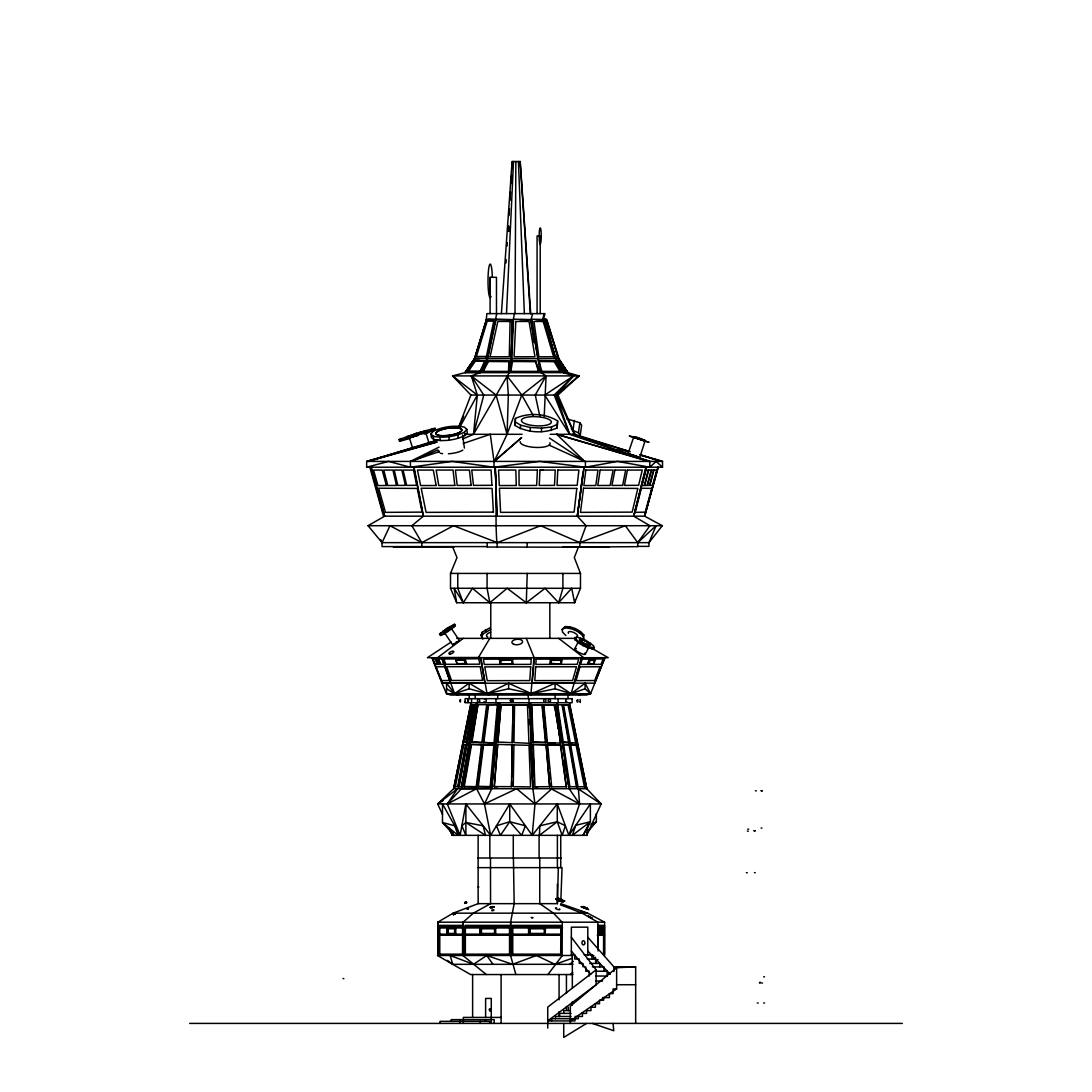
<?xml version="1.0" encoding="UTF-8"?>
<svg xmlns="http://www.w3.org/2000/svg" width="1092" height="1092" viewBox="0 0 1092 1092"><rect width="100%" height="100%" fill="white"/><g stroke="black" fill="none" stroke-linecap="round" stroke-linejoin="round"><path stroke-width="1.5" d="M515.001 313.622L515.861 161.52M513.923 744.73L513.226 786.663L530.548 786.909L529.019 745.276L514.018 744.935M514.578 704.736L513.95 742.587L528.951 743.297L527.45 704.749L514.578 704.736L527.45 704.749M511.588 781.79L511.493 786.827L512.216 744.703L511.684 776.753M512.981 704.736L512.339 742.697L497.884 742.028L500.955 704.722L512.981 704.736L512.776 719.683M512.339 742.697L512.68 724.624M544.212 416.311L546.068 375.907L541.059 372.645L538.875 366.421M437.796 955.486L437.796 922.194L453.098 913.171L478.132 903.657L557.384 903.657L558.34 867.635M509.541 230.753L509.677 227.054M560.919 898.757L562.052 867.635L478.132 867.635M506.497 313.622L513.499 161.52M530.876 695.044L533.988 657.684M557.602 420.898L557.138 427.9C544.157 433.893 527.149 432.978 514.974 425.43L515.438 418.413C528.419 412.421 545.427 413.349 557.602 420.898L557.398 424.46M520.406 428.733L520.611 425.17L515.178 421.853M530.07 431.026L530.275 427.463L520.611 425.17M541.373 431.695L541.577 428.132L551.487 426.986L557.343 424.338L557.138 427.9M551.283 430.548L551.487 426.986M505.978 262.926L506.197 259.541M507.057 246.028L507.275 242.642M508.026 230.808L508.353 225.744M508.995 215.602L509.432 208.845M509.978 200.396L510.51 191.946M511.056 183.497L511.588 175.048M512.025 168.291L512.448 161.52M510.742 358.626L513.226 319.669L514.455 313.622M578.419 547.119L574.31 557.562L580.48 573.423L580.48 588.288L574.597 602.743L456.702 602.743L454.135 588.288L463.281 602.743L472.413 588.288L489.858 602.743L507.152 588.288L526.289 602.743L527.231 573.423M501.405 313.622L512.08 161.52L520.215 161.52L530.726 313.622M514.974 425.43L515.438 418.413M498.225 702.743L491.728 788.711L484.466 803.944L490.677 835.339L509.732 803.944L532.241 835.339L557.275 803.944L568.918 835.339L590.362 803.944L590.362 821.73L583.087 835.339L590.362 821.73L575.73 825.361L572.345 835.339L590.362 821.73M497.42 786.786L494.212 786.609L497.693 744.375L512.298 744.867M494.294 786.772L497.693 744.375M500.955 704.722L497.884 742.028M499.03 702.538L491.769 788.479L461.452 788.711L447.297 803.944L460.101 835.339L465.888 803.944L490.677 835.339M464.933 372.645L567.881 372.645L579.006 375.907L557.944 395.058L470.884 395.058L452.607 375.907L464.933 372.645L474.447 358.626L486.322 319.669L486.841 313.622L544.976 313.622L543.284 319.669L548.826 335.258M490.212 786.486L493.857 744.867L482.869 744.621L477.573 786.54L490.909 786.677L477.573 786.54M491.496 780.029L492.082 773.368M492.656 766.707L493.243 760.046L493.024 763.322M493.68 755.05L494.403 746.723M494.867 741.427L495.454 734.752M495.891 729.756L496.614 721.416M497.051 716.42L497.775 708.08M534.411 657.739L532.159 683.196L594.799 683.155L604.818 657.643M532.241 835.339L534.984 803.944L532.882 788.711L530.139 743.202M467.908 700.3C468.468 696.901 468.714 704.163 467.936 701.433M508.517 372.29L508.845 360.769L487.755 360.592L482.227 371.362L482.841 372.263L488.383 361.493L487.755 360.592M508.927 367.731L508.845 360.769M494.116 751.583L494.43 748.225M495.263 739.407L495.727 734.479M496.341 727.9L496.956 721.334M497.42 716.407L498.198 708.189M491.618 788.711L499.822 702.743M510.237 363.308L509.241 372.645L473.505 434.302L462.653 439.052M587.851 825.361L586.677 835.339L452.184 835.339L448.73 827.859M483.142 742.464L487.919 704.613L497.379 704.558L494.021 742.901L483.142 742.464L494.717 743.092M478.269 786.731L483.565 744.812L482.869 744.621M483.838 742.656L488.615 704.804L487.919 704.613M496.71 313.622L487.387 358.626L480.166 372.645L471.321 375.907L477.327 395.058L473.505 434.302L483.77 395.058L471.321 375.907L496.068 395.058L507.07 434.302L494.198 461.411L521.676 437.551L494.007 461.411L494.007 467.212L539.721 461.411L585.435 467.212L617.622 461.411L649.795 467.212L656.155 461.411L662.516 467.212L662.516 461.411L639.939 454.641M476.235 786.54L481.627 744.58L470.993 744.348L463.609 786.595L476.822 786.704L463.609 786.595M481.9 742.41L486.745 704.627L477.927 704.681L471.403 742L482.487 742.587L471.403 742M477.259 783.36L477.682 780.002M478.337 774.965L478.76 771.607M479.415 766.57L479.838 763.212M480.494 758.176L480.917 754.818M481.558 749.794L481.627 744.58M482.705 740.936L483.128 737.646M483.756 732.718L484.384 727.791M484.807 724.501L485.449 719.573M485.858 716.284L486.5 711.356M550.709 663.527L551.16 660.018L561.233 659.964L561.07 663.977L550.709 663.527L561.07 663.977M551.132 663.868L551.16 660.018M583.005 472.276L577.313 516.175L586.09 525.716L579.838 542.642L579.838 547.215L487.223 547.024L487.223 542.642M515.861 974.542L510.578 955.486L510.619 922.194L514.168 903.657L513.417 857.998M561.329 664.346L562.066 658.995M574.378 420.406L572.972 430.466L578.446 432.842L580.234 435.271L581.64 425.197L579.852 422.768L566.68 418.741M578.446 432.842L579.852 422.768M512.639 360.592L510.715 372.263L510.974 371.362L539.011 371.389L535.735 360.769L512.639 360.592L512.394 361.493L535.49 361.67L538.765 372.29M575.075 599.631L574.597 602.743L571.703 588.288L558.654 602.743L545.072 588.288L526.289 602.743M560.838 662.407L561.233 659.964M464.196 786.759L471.58 744.512L482.214 744.758M471.99 742.164L477.927 704.681M549.631 664.386L550.559 659.063M477.313 702.702L461.452 788.711L476.549 702.743M461.452 788.711L476.876 702.743M476.139 704.749L469.219 743.106L463.54 742.028L471.116 704.722L477.136 704.941L473.696 704.736L466.489 742.587M466.284 765.26L467.485 758.599M472.631 729.961L474.133 721.621M474.733 718.29L476.235 709.95M458.108 786.663L466.079 744.73L468.864 745.072L461.37 786.704L458.108 786.663L459.118 786.854L467.089 744.935L466.079 744.73M474.692 704.927L467.485 742.778L466.175 742.519L473.396 704.736L474.242 704.9M458.913 785.203L464.769 754.545M467.035 742.697L472.358 714.755M644.389 440.991C646.901 441.032 636.39 437.605 633.674 436.636C636.267 436.527 646.218 440.758 644.635 440.226M486.704 318.878L474.788 358.326L465.11 372.345L480.343 372.345L487.196 358.326L495.004 319.355L488.37 318.973M464.059 741.441L464.728 738.096M467.39 724.76L471.389 704.749L472.304 704.941M470.925 702.743L453.617 788.711L437.674 803.944L442.519 814.414M454.504 786.609L463.063 744.375L465.765 744.703L457.766 786.649L454.504 786.609L455.35 786.772L463.923 744.539L463.063 744.375M471.266 702.743L453.617 788.711L586.773 788.711L601.16 803.944L586.677 835.339L588.438 829.633M490.922 907.507C493.243 904.217 494.075 909.513 490.868 907.193M493.461 906.92L490.963 907.356L493.461 906.742M645.863 467.212L633.715 516.175L649.931 525.716L637.742 542.642L637.742 546.655L562.694 547.215M566.789 701.501C565.943 704.149 564.728 699.017 566.489 699.535M534.002 342.397L531.012 319.669L532.637 313.622M487.223 546.601L382.063 546.601L382.063 542.642L368.059 525.716L384.657 516.175L644.649 516.175L657.903 467.212M637.141 546.382L648.962 546.382L648.962 542.642L662.298 525.716L644.649 516.175L658.107 467.212M644.608 516.175L658.217 467.212M535.49 361.67L535.735 360.769M581.422 657.698L571.116 693.707L568.154 695.044M558.654 602.743L562.912 588.288L562.912 573.423M542.478 319.669L544.28 313.622M555.937 899.262L558.271 898.143L564.66 900.982L562.325 902.101L555.937 899.262C565.083 896.477 562.517 905.309 558.271 898.143M558.067 900.914L556.128 898.607M562.325 902.101L564.66 900.982M581.818 657.684L574.119 683.142L484.93 683.251L441.905 683.169L431.886 657.657M475.552 356.756L480.999 339.121M481.449 337.646L486.431 321.471M486.281 321.294L474.706 358.626L465.779 372.645M588.192 663.54L589.298 660.032L594.266 659.977L595.085 660.319L593.871 663.991L588.192 663.54L593.871 663.991M589.011 663.881L590.117 660.373L595.085 660.319M593.215 664.373L594.935 659.008M633.333 437.291L645.031 441.086L639.748 457.466L628.05 453.671L633.619 437.319M644.485 441.837L644.976 440.308M465.533 701.473L465.028 702.17L464.523 701.473M587.455 664.4L589.243 659.077M568.918 835.339L579.552 803.944L578.378 788.711M500.354 660.414L511.793 660.018L511.943 664.032L500.737 663.922L500.354 660.414L511.793 660.018M500.737 663.922L511.943 664.032M458.913 426.453L470.884 395.058M595.904 679.047L600.75 666.789M451.051 683.114L441.905 683.169L446.546 693.707L450.737 695.044L586.513 695.044L590.581 693.707L604.982 657.698M481.053 635.039L482.173 632.254L489.926 627.777L490.54 629.606L482.787 634.07L481.668 636.868L482.978 639.038L481.053 635.039L481.668 636.868M456.702 602.743L450.505 588.288L450.505 573.423L457.002 557.562L452.702 547.119M459.159 426.754L463.69 416.188M562.121 629.497L565.137 626.603C572.14 626.399 579.224 629.538 583.77 634.861L583.647 639.038L583.142 636.295C578.583 630.971 571.498 627.832 564.496 628.023L562.121 629.497L562.639 632.241L565.888 635.517M564.496 628.023L565.137 626.603M569.123 628.241L569.751 626.808M574.747 630.057L575.388 628.637M579.879 633.005L580.521 631.586M583.142 636.295L583.77 634.861M466.707 371.048L480.125 371.075L484.985 360.456L474.024 360.278L466.707 371.048L467.977 371.949L479.716 371.976M382.063 542.642L389.967 525.716L421.826 542.642L453.521 525.716L497.365 542.642L540.636 525.716L579.838 542.642L625.334 525.716L637.742 542.642L656.115 525.716L648.962 542.642L382.063 542.642L380.644 539.557M580.098 699.344L580.343 702.402L579.988 701.624M451.201 628.269L459.377 640.472L452.689 644.908L453.603 643.966M466.147 902.156L464.769 902.647L465.943 902.074M574.378 638.533L576.863 636.964L585.858 640.335L593.72 645.822L593.83 648.784L588.001 648.061L578.269 642.942L574.378 638.533L576.235 638.151M575.115 640.281L575.006 637.332M574.679 648.771L578.105 642.26M579.429 639.748L580.412 639.202C591.1 641.236 593.488 649.863 581.831 642.246C575.279 637.141 587.059 640.963 588.697 643.434M578.269 642.942L578.897 641.741L575.743 639.079M580.207 639.257L580.835 638.056M579.988 640.772L579.552 639.502M581.19 643.447L581.954 642L580.125 640.526M582.978 645.782L583.619 644.58L588.629 646.86L594.457 647.583M583.81 644.976L584.575 643.529L590.171 644.908M586.5 646.15L587.264 644.703M589.612 643.884L590.049 645.167M588.001 648.061L588.629 646.86M589.939 644.376L590.567 643.174M585.298 654.19L588.725 647.665M591.973 649.153L592.601 647.952M480.166 372.645L487.687 358.626L496.109 319.192L511.82 319.669L511.411 358.626L509.309 372.645L511.766 358.626L513.54 319.192L530.616 319.669L541.059 372.645L537.673 358.626L531.995 319.192L543.952 319.669L555.842 358.626L563.458 372.645L573.573 375.907L556.06 395.058L569.628 434.302L648.471 461.411L556.715 434.302L584.739 461.411L549.153 445.14M459.896 427.04L477.327 395.058L452.607 375.907L579.006 375.907L556.06 395.058L574.747 434.302L629.101 451.378M478.296 657.698L489.858 638.356M473.628 360.769L466.775 371.389L468.209 372.29M467.977 371.949L475.279 361.179L484.671 361.329M509.732 821.73L500.436 835.339L496.464 825.798L509.732 821.73L525.402 825.798L521.676 835.339L509.732 821.73L509.732 803.944M547.911 974.542L562.325 955.486M439.53 634.275L446.86 628.309L454.572 624.296L455.378 625.498L454.463 626.644L448.048 631.449L441.441 635.298L440.349 635.476L439.53 634.275L447.242 630.248L454.572 624.296M430.93 434.029L433.333 431.19C442.929 426.726 454.026 425.02 464.441 427.136L466.844 429.361L467.321 432.746L464.919 435.599C455.323 440.062 444.226 441.769 433.811 439.639L431.408 437.428L430.93 434.029L433.333 436.254C443.748 438.37 454.845 436.663 464.441 432.2L466.844 429.361M586.868 832.868L596.341 821.73L596.341 813.649M451.119 628.46L450.3 629.21M412.749 448.498L409.418 437.974L417.089 435.162L425.771 432.773L429.101 443.297M425.252 431.135L424.447 431.709M425.143 431.395L422.508 431.75M425.771 432.773L423.737 433.688M551.87 788.711L534.984 803.944L516.653 788.711L484.466 803.944L476.59 788.711L447.297 803.944L457.534 788.711L437.674 803.944L601.16 803.944L597.228 800.682M463.131 922.194L473.341 913.171L490.554 903.657L490.485 857.998M540.758 372.263L541.796 371.362L561.547 371.389L555.268 360.769L538.943 360.592L541.796 371.362M539.544 361.507L554.245 361.67L555.268 360.769M561.547 371.389L560.51 372.29L554.245 361.67M490.185 907.288L494.144 906.647L491.236 908.094L490.185 907.288L494.144 906.647M490.24 907.588L494.198 906.947M593.843 823.818L596.341 821.73L591.072 824.637M569.71 964.318L573.259 961.383M635.667 1023.409L635.667 966.816L616.625 967.73L570.338 1006.155L570.338 1023.409M414.1 467.212L423.382 516.175L411.889 525.716L421.826 542.642L421.826 546.601M465.888 822.481L485.476 835.339L483.142 825.798L465.888 822.481L461.861 825.798L465.888 835.339L465.888 803.944M571.348 937.25L596.123 969.832L547.734 1007.097L547.734 1028.118M557.275 821.73L539.421 835.339L539.844 825.798L557.275 821.73L565.369 825.798L562.189 835.339L557.275 821.73L557.275 803.944M458.312 695.044L454.586 693.707L446.546 683.114L446.546 693.707L590.581 693.707L585.08 683.183L571.116 693.707L555.064 688.765L531.572 693.707L508.613 688.765L487.059 693.707L469.137 688.765L454.586 693.707L446.546 688.765M437.523 657.698L463.281 638.356M449.617 629.743L447.092 631.463M488.929 695.044L469.137 683.169L454.586 693.707L441.523 657.548L480.876 657.548L484.903 683.019L450.395 683.073M480.548 657.739L487.059 693.707L508.613 683.196L531.572 693.707L533.524 692.287M570.229 974.542L572.822 972.685M491.85 910.046C490.554 911.82 496.15 909.882 493.093 909.704M576.248 377.832L579.006 375.907M570.338 1020.924L616.625 988.929L616.625 967.73M572.413 958.244L554.954 964.318L536.418 955.486L512.571 964.318L486.732 955.486L473.505 964.318L450.177 955.486L452.702 964.318L470.584 974.542L572.945 974.542M451.119 642.041L427.436 657.698L608.244 657.698L592.151 648.443M455.937 642.273L456.797 641.714M592.82 959.022L595.59 957.247M559.964 360.769L558.544 361.67L565.41 372.29L566.83 371.389L559.964 360.769L556.633 360.592L562.912 371.362L566.83 371.389M561.493 372.263L562.912 371.362M437.674 803.944L443.175 800.559M586.568 1023.409L563.731 1037.4L563.731 1023.409M595.345 961.11L598.088 959.499M446.287 631.954L445.017 632.623M455.978 660.237L464.864 659.827L465.26 663.84L457.043 663.731L455.978 660.237L464.864 659.827M457.043 663.731L465.875 663.499M409.391 438.697L399.535 441.113L399.058 439.585L416.161 433.333L435.176 428.119L435.653 429.634L424.488 433.933M399.535 441.113L416.639 434.848L435.653 429.634M494.007 467.212L452.211 461.411L410.428 467.212L410.428 461.411L439.08 447.106M465.383 902.156L464.796 903.412L466.734 902.729L465.383 902.156C468.277 903.029 463.595 903.098 465.861 903.057M466.502 902.115L464.564 902.784M464.714 903.221L466.557 902.538M409.05 436.199L409.746 435.885M409.077 436.309L410.933 435.435M412.885 448.362L414.783 447.583M531.572 693.707L555.064 683.183L571.116 693.707L585.08 688.765L590.581 693.707M413.008 460.728L437.824 449.89M531.9 718.454L531.381 704.886L542.369 704.736L545.918 742.519L532.814 742.191L532.295 728.623M531.381 704.886L542.369 704.736M543.925 711.52L543.297 704.927L555.105 704.749L560.592 743.106L555.105 704.749M532.814 742.191L545.918 742.519M533.033 747.924L533.319 744.375L546.123 744.703L549.645 786.827L546.123 744.703M546.614 739.489L546.928 742.778L560.592 743.106M560.865 745.072L547.133 744.935L560.865 745.072L566.325 786.909L560.373 745.276M550.068 786.649L534.52 786.772L537.878 786.786M566.816 786.704L551.173 786.854L550.846 783.51M423.218 432.05L424.419 431.599M435.708 660.332L438.766 659.937L440.144 663.608L439.257 663.95L437.032 663.84L435.708 660.332L438.766 659.937M437.032 663.84L440.144 663.608M578.937 695.044L581.34 694.143M410.428 461.411L439.175 451.651M463.144 443.516L490.294 434.302L494.007 461.411M412.585 434.971L416.571 433.524M416.393 447.024L424.57 444.417M415.97 436.254L418.1 435.585M436.882 442.11L368.1 461.411L438.028 439.83M418.7 432.869L420.734 432.255M418.741 432.978L420.761 432.364M368.1 461.411L419.014 446.137M427.231 443.68L436.609 440.868M419.819 445.713L366.653 461.411L366.653 467.212L662.516 467.212M426.262 443.816L435.926 440.963M412.175 437.36L413.95 436.855M436.937 441.987L366.653 461.411L662.516 461.411L641.236 455.432M366.653 467.212L388.547 461.411L410.428 467.212M422.536 431.859L424.884 431.285M410.292 436.213L411.698 435.845L409.309 436.309M426.344 443.912L428.692 443.325M410.769 437.728L409.418 437.974M564.045 713.158L569.287 742.778L576.658 743.106L569 704.749L562.052 704.9L568.7 742.697L569.478 742.519L562.83 704.736L556.92 704.886M563.172 708.217L562.585 704.927L569 704.749M562.83 744.539L569.86 744.703L577.245 786.649L576.453 786.827L569.082 744.867L562.83 744.539L563.308 747.788M569.082 744.867L569.86 744.703M571.28 745.017L577.054 745.072L585.367 786.704L577.081 786.854L575.607 778.473M569.123 786.772L577.245 786.649M399.058 439.585L401.952 439.08L402.443 440.608M455.378 625.498L454.272 625.689L453.467 624.474M542.956 319.383L546.273 319.192L557.725 357.057M529.429 744.662L532.637 744.594M449.658 680.493L441.441 680.603L435.981 666.803L444.881 666.734L449.126 678.965M551.596 660.36L561.657 660.305M488.615 704.804L501.105 704.722M542.519 321.457L545.795 321.444L547.747 327.873M541.577 470.024L542.997 470.024M486.322 319.669L513.226 319.669M519.696 319.669L531.012 319.669M535.926 319.669L543.284 319.669M474.788 358.326L487.196 358.326M474.447 358.626L479.484 358.626M485.749 358.64L558.94 358.626L567.881 372.645L559.09 361.179M464.714 434.302L522.085 434.302M550.245 434.302L574.747 434.302L557.944 395.058M368.059 525.716L662.298 525.716M393.284 546.915L454.313 546.874M577.34 546.983L609.2 546.983M450.505 573.423L580.48 573.423M450.505 588.288L580.48 588.288M456.702 638.356L574.597 638.356M464.182 683.169L484.78 683.169M477.682 857.998L561.192 857.998M478.132 886.991L478.856 886.991M453.098 913.171L587.646 913.171L604.613 922.194L604.613 955.486M437.796 922.194L604.613 922.194M439.011 926.794L462.558 926.794M465.001 926.794L509.541 926.794M512.585 926.794L560.865 926.794M598.102 926.794L604.449 926.794M439.011 927.954L463.336 927.954L463.336 934.151L439.011 934.151M465.001 927.954L509.923 927.954L509.923 934.151L465.001 934.151M562.639 927.954L512.421 927.954L512.421 934.151L560.865 934.151M598.102 927.954L604.449 927.954M455.405 928.76L447.406 928.76L447.406 933.455L455.405 933.455M598.102 934.151L604.449 934.151M439.011 935.257L463.336 935.257L463.336 954.162L439.011 954.162L439.011 925.388L462.558 925.388L462.558 954.162M465.001 935.257L509.923 935.257L509.923 954.162L465.001 954.162L465.001 925.388L509.541 925.388L509.541 954.162M560.865 935.257L512.421 935.257L512.421 954.162L560.865 954.162M597.228 935.257L604.449 935.257M584.152 954.872L591.987 954.872L591.987 959.049M572.426 955.486L437.469 955.486L452.702 964.318L573 964.318M590.813 955.486L593.843 955.486M577.9 959.049L574.774 959.049L574.774 954.872L572.331 954.872L572.331 988.301M587.291 959.049L595.973 959.049L595.973 963.431M589.721 963.431L599.822 963.431L599.822 966.898M592.396 966.898L603.999 966.898L603.999 971.238M587.796 937.25L613.868 966.816L635.667 966.816M589.23 971.238L585.762 971.238L585.762 966.898M595.713 971.238L607.111 971.238L607.111 976.03M595.741 976.03L607.248 976.03M763.649 976.821L764.523 976.821M595.918 981.026L602.579 981.026M759.568 982.322L760.442 982.322M759.431 983.018L760.305 983.018M761.615 983.018L762.489 983.018M616.625 984.725L635.667 984.725M616.625 988.929L613.09 988.929L613.09 993.611L609.391 993.611L609.391 997.61L602.62 997.61M757.302 1003.029L758.176 1003.029M763.649 1003.029L764.523 1003.029M590.567 1007.261L595.386 1007.261L595.386 1003.712L599.508 1003.712L599.508 1000.19L603.63 1000.19L603.63 997.61M570.256 1010.605L563.731 1010.605L563.731 1013.39M586.117 1010.605L590.977 1010.605L590.977 1007.261M571.034 1013.39L559.623 1013.39L559.623 1016.461M581.667 1013.39L586.568 1013.39L586.568 1010.605M571.034 1016.461L555.514 1016.461L555.514 1018.713M575.088 1016.461L582.459 1016.461L582.459 1013.39M501.092 1017.416L463.336 1017.416L463.336 1023.409M189.694 1023.409L902.306 1023.409M482.227 371.362L507.903 371.389M464.359 683.128L485.831 683.155M501.037 704.886L513.063 704.9M543.297 704.927L554.613 704.941M485.763 356.784L489.025 356.784M494.212 786.609L511.411 786.649M488.383 361.493L509.473 361.67M483.565 744.812L494.553 745.058M532.896 744.539L545.713 744.867M546.928 742.778L555.159 743.106M577.054 745.072L570.597 744.73L578.023 786.663M530.275 427.463L541.577 428.132M569.478 742.519L563.254 742.028L557.698 704.722M562.476 742.191L568.7 742.697M569.287 742.778L572.508 743.038M561.861 901.432L558.381 900.422M556.565 907.834C552.197 907.943 561.861 911.411 559.514 908.803M628.05 453.671L631.299 454.477M471.116 704.722L471.962 704.886L464.4 742.191L463.54 742.028M761.561 790.704L762.352 790.881M760.878 790.704L761.807 790.908M755.391 790.717L756.319 790.922M761.138 827.995L761.916 828.173M747.733 829.074L748.662 829.278M754.531 830.671L755.323 830.848M753.808 830.712L754.736 830.916M747.351 831.039L748.279 831.244M754.49 872.59L755.282 872.754M746.382 872.631L747.31 872.836M634.343 437.237L629.292 436.008L649.071 442.383L635.585 437.619M558.271 900.258L562.53 901.446M618.331 449.003L628.146 451.76M635.298 437.742L644.43 440.758M556.715 434.302L649.795 461.411L649.795 467.212M630.261 451.733L572.194 434.302L649.795 461.411M640.294 454.886L661.07 461.411M632.746 454.927L634.275 455.405M592.383 1023.409L613.772 1030.739L613.09 1023.409M635.776 455.91L637.141 456.388M560.742 903.657L587.646 913.171M584.711 907.916C578.405 905.759 589.967 910.237 585.872 908.353M560.483 904.845L582.186 913.171L597.843 922.194L597.843 948.825M589.298 660.032L590.117 660.373M343.038 978.432L343.844 978.773M466.011 693.707L469.096 695.044M551.023 788.711L579.552 803.944L569.178 788.711L564.127 760.605M581.954 642L584.575 643.529M578.897 641.741L583.619 644.58M577.982 788.711L601.16 803.944M549.44 438.042L584.739 461.411M474.024 360.278L475.279 361.179M480.125 371.075L481.381 371.976M447.392 960.4L452.702 964.318M558.654 638.356L583.797 657.698M511.698 701.542C515.82 702.77 511.397 696.996 511.52 701.31M486.322 974.542L462.885 955.486L462.885 922.194M452.607 375.907L459.718 382.664M587.796 951.023L610.305 974.269M562.08 922.194L553.494 913.171L539.762 903.657L539.762 857.998M454.108 835.339L442.492 822.481L442.492 803.944L460.101 835.339M571.348 951.023L590.731 974.501M486.732 955.486L493.038 964.318M558.203 358.626L567.881 372.645M558.654 365.643L563.458 372.645L555.337 358.626M560.797 363.281L563.54 367.322M453.658 625.443L454.463 626.644M450.969 627.627L451.788 628.828M447.242 630.248L448.048 631.449M444.526 632.705L452.689 644.908M443.134 630.944L443.939 632.145M443.461 632.609L444.267 633.824M440.445 633.114L441.25 634.329M440.636 634.083L441.441 635.298M571.293 428.487L574.747 434.302M533.21 415.41L521.812 395.058L507.016 375.907L508.353 395.058L507.07 434.302L521.812 395.058L546.068 375.907L535.257 395.058L539.871 416.311M452.02 831.258L453.412 833.974M526.289 638.356L534.165 657.698M432.186 657.657L442.383 683.114M463.281 602.743L457.766 588.288L457.766 573.423M436.595 659.991L437.483 662.339M438.547 658.967L440.581 664.332M437.878 660.278L439.257 663.95M436.063 659.036L438.042 664.359M442.328 657.657L450.505 681.531M485.421 629.593L486.036 631.422M482.173 632.254L482.787 634.07M433.224 429.142L433.715 430.671M432.268 428.624L432.746 430.139M426.972 431.436L427.45 432.964M425.32 430.535L425.798 432.05M416.161 433.333L416.639 434.848M407.261 436.268L407.739 437.783M400.996 438.561L401.474 440.076M558.94 358.626L546.764 319.669L544.498 319.192L554.872 356.988M450.709 830.575L452.184 835.339M465.165 658.858L466.721 664.223M369.86 467.212L383.51 516.175M371.007 467.212L384.657 516.175L371.239 467.212M464.237 660.169L465.26 663.84M371.362 470.065L375.566 485.312M376.426 488.424L382.951 512.121M455.719 658.94L457.125 664.25M581.654 767.226L586.773 788.711L569.464 702.743M569.464 704.395L586.773 788.711M569.601 706.347L573.232 724.187M573.887 727.422L575.525 735.53M578.31 749.248L580.944 762.243M581.599 765.492L584.234 778.487M584.889 781.736L585.558 784.984M568.072 704.941L575.743 743.297M576.126 745.276L584.438 786.909M413.691 467.212L423.382 516.175M489.858 602.743L487.073 588.288L487.073 573.423M554.013 704.395L555.2 711.001M555.801 714.318L556.388 717.621M556.988 720.925L558.476 729.197M559.063 732.5L559.664 735.803M560.264 739.12L560.851 742.423M563.513 704.736L570.215 742.587M572.331 760.032L575.006 775.115M563.608 744.375L569.901 786.609M557.166 706.51L558.858 717.867M559.336 721.102L560.059 725.975M560.551 729.21L561.274 734.083M561.752 737.332L562.23 740.567M563.8 751.037L564.523 755.91M565.001 759.158L565.492 762.407M567.185 773.778L567.663 777.026M568.386 781.899L568.877 785.148M556.592 702.743L569.178 788.711L556.852 702.743M464.441 432.2L464.919 435.599M462.558 434.944L464.414 448.061M457.862 434.916L458.34 438.302M448.88 436.759L449.372 440.158M439.912 437.25L440.39 440.649M433.333 436.254L433.811 439.639M500.477 660.073L500.723 662.421M543.789 704.736L547.42 742.587M547.638 744.73L551.665 786.663M544.403 716.448L545.031 723.041M545.509 727.968L546.137 734.547M547.624 749.972L548.266 756.674M548.744 761.711L549.399 768.413M549.877 773.45L550.368 778.473M512.503 659.049L513.008 664.414M541.96 704.9L545.509 742.697M520.106 161.52L530.343 313.622M527.805 704.422L528.009 707.793M528.719 719.601L529.033 724.651M499.549 659.118L499.849 664.441M494.826 467.212C497.829 494.048 494.389 520.515 497.365 547.024M529.388 702.743L532.882 788.711L530.589 702.743M518.441 161.52L524.351 313.622M531.804 704.722L533.224 742.028M533.319 744.375L534.93 786.609M533.415 758.053L534.125 776.644M613.868 966.816L613.868 971.58M604.258 927.19L604.258 955.486M603.576 927.954L603.576 934.151M603.576 935.257L603.576 954.162L604.449 954.162L604.449 925.388L598.102 925.388L598.102 951.009M602.415 927.954L602.415 934.151M601.433 928.76L601.542 934.151M600.368 928.76L600.368 933.455M600.231 927.954L600.231 934.151M599.358 927.954L599.358 934.151M596.123 969.832L596.123 984.725L547.734 1020.924L574.993 1020.924L574.993 1018.713M589.23 972.836L589.23 976.03M587.796 955.486L587.796 927.163L571.348 927.163L571.348 955.486M585.435 461.411L585.435 467.212M585.08 683.183L585.08 688.765M582.991 966.898L582.991 963.431L579.292 963.431L579.292 959.049M578.351 1016.461L578.351 1018.713L551.624 1018.713L551.624 1020.924M572.331 1001.678L572.331 1005.022M568.318 1007.261L568.318 1010.605M568.017 695.044L568.017 698.662M566.434 974.542L566.434 993.078M566.434 1006.551L566.434 1009.923M562.257 922.194L562.148 955.486M561.302 928.76L561.302 933.455M560.728 835.339L560.742 867.635M560.701 954.162L560.865 925.388L512.585 925.388L512.585 954.162M559.077 974.542L559.077 999.822M559.077 1011.615L559.077 1016.666M558.135 698.662L558.135 702.743M557.384 835.339L557.384 867.635M557.384 884.015L557.384 903.657M555.064 683.183L555.064 688.765M555.091 693.707L555.091 698.662M549.836 602.743L549.836 638.356M545.399 927.954L545.236 934.151M544.444 928.76L544.444 933.455M540.226 313.622L540.226 235.954L537.073 235.954L537.073 313.622M539.093 835.339L539.093 857.998M529.797 928.76L529.797 933.455M529.033 698.662L529.033 702.743M528.76 927.954L528.76 934.151M528.596 927.954L528.596 934.151M528.241 693.707L528.241 698.662M527.19 542.642L527.19 547.215M513.281 835.339L513.281 857.998M510.728 922.194L510.728 955.486M508.613 683.196L508.613 688.765M501.092 974.542L501.092 1023.409M497.706 693.707L497.706 698.662M496.478 313.622L496.478 277.327L490.09 277.327L490.09 313.622M495.973 698.662L495.973 702.743M495.645 927.954L495.645 934.151M495.277 927.954L495.277 934.151M494.54 928.76L494.54 933.455M494.185 1023.409L494.185 1019.628L451.214 1019.628L451.214 1021.334M491.263 1023.409L491.277 998.429L485.612 998.429L485.612 1017.416M490.772 602.743L490.772 638.356M490.199 277.327L490.199 297.474M489.83 835.339L489.83 857.998M489.639 1023.409L489.639 1021.334L440.008 1021.334L440.008 1023.409M485.476 1019.628L485.476 1021.334M481.504 929.51L481.354 934.151M481.258 928.76L481.258 933.455M480.33 928.855L480.289 934.151M480.303 1021.334L480.303 1023.409M480.07 928.855L480.152 933.851M479.92 927.954L479.92 934.151M478.132 835.339L478.132 903.657M475.17 693.707L475.17 698.662M472.618 974.542L472.618 1017.416M471.553 698.662L471.553 702.743M469.137 683.169L469.137 688.765M469.232 693.707L469.232 698.662M465.369 927.954L465.369 934.151M465.369 935.257L465.369 954.162M463.185 922.194L463.185 955.486M459.814 1019.628L459.814 1023.409M455.787 927.954L455.787 934.151M455.023 927.954L455.023 934.151M454.627 928.76L454.627 933.455M448.184 928.76L448.184 933.455M446.901 927.954L446.901 934.151M439.776 927.954L439.776 934.151M439.776 935.257L439.776 954.162M438.206 925.388L438.206 954.162M438.056 922.194L438.056 955.486M549.863 442.765A14.974 4.559 3.3 0 1 549.249 445.086L547.474 446.068A14.974 4.559 3.3 0 1 530.152 446.874A14.974 4.559 3.3 0 1 520.256 441.7M462.844 450.109A13.077 3.617 -8 0 1 448.416 453.794M442.519 453.658A13.077 3.617 -8 0 1 440.39 453.194M439.011 452.498A13.077 3.617 -8 0 1 438.848 450.627M545.823 701.569A1.365 1.201 -90 0 1 543.925 701.733A1.365 1.201 -90 0 1 544.28 699.603A1.365 1.201 -90 0 1 545.986 700.545M484.548 699.385A1.57 1.16 -90 0 1 486.104 700.068A1.57 1.16 -90 0 1 485.599 702.183A1.57 1.16 -90 0 1 484.043 701.514M584.725 653.166A5.965 1.31 27.8 0 1 582.787 654.108A5.965 1.31 27.8 0 1 575.73 650.259A5.965 1.31 27.8 0 1 576.44 648.634M568.427 633.292A5.051 1.966 23.9 0 1 573.259 632.282A5.051 1.966 23.9 0 1 577.054 636.759M487.796 636.964A4.409 2.252 -18.6 0 1 486.786 634.67A4.409 2.252 -18.6 0 1 490.649 632.254M492.342 277.313A16.776 2.184 -90 0 0 489.994 264.155A16.776 2.184 -90 0 0 488.015 280.507A16.776 2.184 -90 0 0 489.898 297.461L490.472 297.488A16.776 2.184 -90 0 0 491.031 296.382M576.972 700.614C577.832 705.732 578.733 696.669 576.972 700.614M510.087 321.471L509.268 356.756L490.103 356.797L497.815 321.444L510.087 321.471M460.073 700.3C460.196 705.514 461.097 697.215 460.073 700.3M539.967 470.065L539.23 485.435L554.49 485.38L555.255 470.065L539.967 470.065M515.793 321.444L514.059 356.797L534.971 356.756L529.06 321.471L515.793 321.444M537.414 470.065L536.636 485.435L519.082 485.503L518.973 470.065L537.414 470.065M557.794 470.065L557.029 485.38L577.163 485.312L578.91 470.065L557.794 470.065M535.667 666.83L534.807 680.63L572.604 680.521L576.508 666.762L535.667 666.83M536.145 659.159L535.817 664.414L577.204 664.318L578.746 658.899L536.145 659.159M489.339 1009.472C490.008 1014.536 491.455 1006.06 489.339 1009.472M530.712 666.816L529.784 680.575L487.264 680.685L484.739 666.884L530.712 666.816M531.244 658.954L530.889 664.373L484.302 664.468L483.347 659.213L531.244 658.954M576.808 488.424L574.105 512.121L500.586 512.366L499.426 488.233L576.808 488.424M583.524 488.233L580.466 512.366L632.145 512.121L637.851 488.424L583.524 488.233M585.831 470.065L583.865 485.558L595.795 485.503L597.966 470.065L585.831 470.065M510.278 700.436C511.657 704.79 513.636 697.365 510.278 700.436M583.988 467.212L577.327 516.175L584.056 467.212M600.163 470.065L597.774 485.503L610.114 485.435L613.131 470.065L600.163 470.065M614.919 470.065L611.943 485.435L622.658 485.38L625.661 470.065L614.919 470.065M627.45 470.065L624.447 485.38L638.602 485.312L642.273 470.065L627.45 470.065M493.734 321.171L486.445 356.456L476.412 356.497L487.196 321.13L493.734 321.171M531.394 917.553L532.732 917.73L531.394 917.553M641.359 488.233L635.244 512.366L645.222 512.121L651.747 488.424L641.359 488.233M645.959 470.065L642.028 485.558L644.335 485.503L648.279 470.065L645.959 470.065M646.3 467.212L633.769 516.175L646.273 467.212M648.703 470.065L644.717 485.503L647.092 485.435L651.201 470.065L648.703 470.065M651.542 470.065L647.447 485.435L649.522 485.38L653.603 470.065L651.542 470.065M653.944 470.065L649.863 485.38L652.593 485.312L656.797 470.065L653.944 470.065M579.961 666.843L576.071 680.644L594.717 680.534L600.095 666.775L579.961 666.843M582.118 659.172L580.63 664.427L601.05 664.332L603.166 658.913L582.118 659.172M453.357 914.741L455.46 913.731L453.357 914.741M443.802 631.312L450.395 627.067L443.802 631.312M467.158 909.131L468.564 908.681L467.226 909.076M509.636 230.603L509.363 231.026A2.43 1.188 -85.5 0 1 507.657 229.088A2.43 1.188 -85.5 0 1 509.527 226.822L509.759 227.177A2.43 1.188 -85.5 0 1 509.636 230.603M573.573 375.907L554.19 395.058L569.628 434.302L544.731 395.058L573.573 375.907M582.841 906.537L587.387 908.23L582.841 906.537M581.121 911.233L585.653 912.912L581.121 911.233M442.151 658.872L432.951 659.131L435.025 664.386L444.035 664.291L442.151 658.872M558.026 356.756L555.118 356.797L545.413 321.444L547.078 321.471L558.026 356.756M386.377 485.503L377.928 485.558L373.56 470.065L382.173 470.065L386.377 485.503M396.505 485.435L387.769 485.503L383.742 470.065L392.929 470.065L396.505 485.435M405.391 485.38L397.802 485.435L394.198 470.065L401.829 470.065L405.391 485.38M416.68 485.312L406.661 485.38L403.098 470.065L413.609 470.065L416.68 485.312M422.058 512.121L385.476 512.366L378.678 488.233L417.294 488.424L422.058 512.121M478.842 658.763L443.884 659.022L445.768 664.291L479.784 664.182L478.842 658.763M553.603 356.756L538.875 356.797L533.961 321.444L543.188 321.471L553.603 356.756M436.158 485.503L420.625 485.558L417.458 470.065L433.292 470.065L436.158 485.503M454.818 485.435L438.738 485.503L436.172 470.065L453.057 470.065L454.818 485.435M471.157 485.38L457.193 485.435L455.405 470.065L469.41 470.065L471.157 485.38M491.919 485.312L473.478 485.38L471.744 470.065L491.072 470.065L491.919 485.312M516.27 485.503L499.303 485.558L498.553 470.065L515.82 470.065L516.27 485.503M493.393 512.121L426.085 512.366L421.171 488.233L492.082 488.424L493.393 512.121M482.582 680.398L451.528 680.493L446.614 666.693L480.207 666.639L482.582 680.398M572.126 698.662L465.11 698.662L465.11 702.743L572.126 702.743L572.126 698.662M494.908 928.76L480.889 928.76L480.889 933.455L494.908 933.455L494.908 928.76M544.608 928.76L529.634 928.76L529.634 933.455L544.608 933.455L544.608 928.76M602.306 928.76L599.494 928.76L599.494 933.455L602.306 933.455L602.306 928.76M588.315 916.12L592.369 918.386L588.315 916.12M454.75 825.798L442.492 822.481L458.149 835.339L454.75 825.798M583.906 907.548L580.999 906.619L588.67 909.554L583.906 907.548M540.281 243.925L540.008 243.762A7.985 1.037 -90 0 1 539.393 231.135A7.985 1.037 -90 0 1 541.141 232.227A7.985 1.037 -90 0 1 540.281 243.925M496.997 516.175L495.277 467.212L496.969 516.175M513.704 644.294A5.378 2.757 -4.6 0 0 522.508 642.232A5.378 2.757 -4.6 0 0 515.52 639.489A5.378 2.757 -4.6 0 0 513.704 644.294M450.136 654.012A2.675 1.051 -23.8 0 0 453.835 651.678A2.675 1.051 -23.8 0 0 450.081 652.088A2.675 1.051 -23.8 0 0 450.136 654.012M584.643 943.87A2.088 1.433 -90 0 0 583.387 940.717A2.088 1.433 -90 0 0 582.145 943.87A2.088 1.433 -90 0 0 584.643 943.87M479.497 701.637A1.57 1.16 -90 0 0 478.569 699.221A1.57 1.16 -90 0 0 477.491 701.514A1.57 1.16 -90 0 0 479.497 701.637M550.354 701.569A1.365 1.201 -90 0 0 549.413 699.453A1.365 1.201 -90 0 0 548.28 701.433A1.365 1.201 -90 0 0 550.354 701.569M442.697 435.708A13.077 3.617 -8 0 0 461.848 429.92A13.077 3.617 -8 0 0 442.123 429.456A13.077 3.617 -8 0 0 442.697 435.708A13.077 3.617 -8 0 0 461.861 430.002A13.077 3.617 -8 0 0 442.123 429.552A13.077 3.617 -8 0 0 442.71 435.804M527.914 424.583A14.974 4.559 3.3 0 0 551.296 422.399A14.974 4.559 3.3 0 0 529.975 416.803A14.974 4.559 3.3 0 0 527.914 424.583"/></g></svg>
